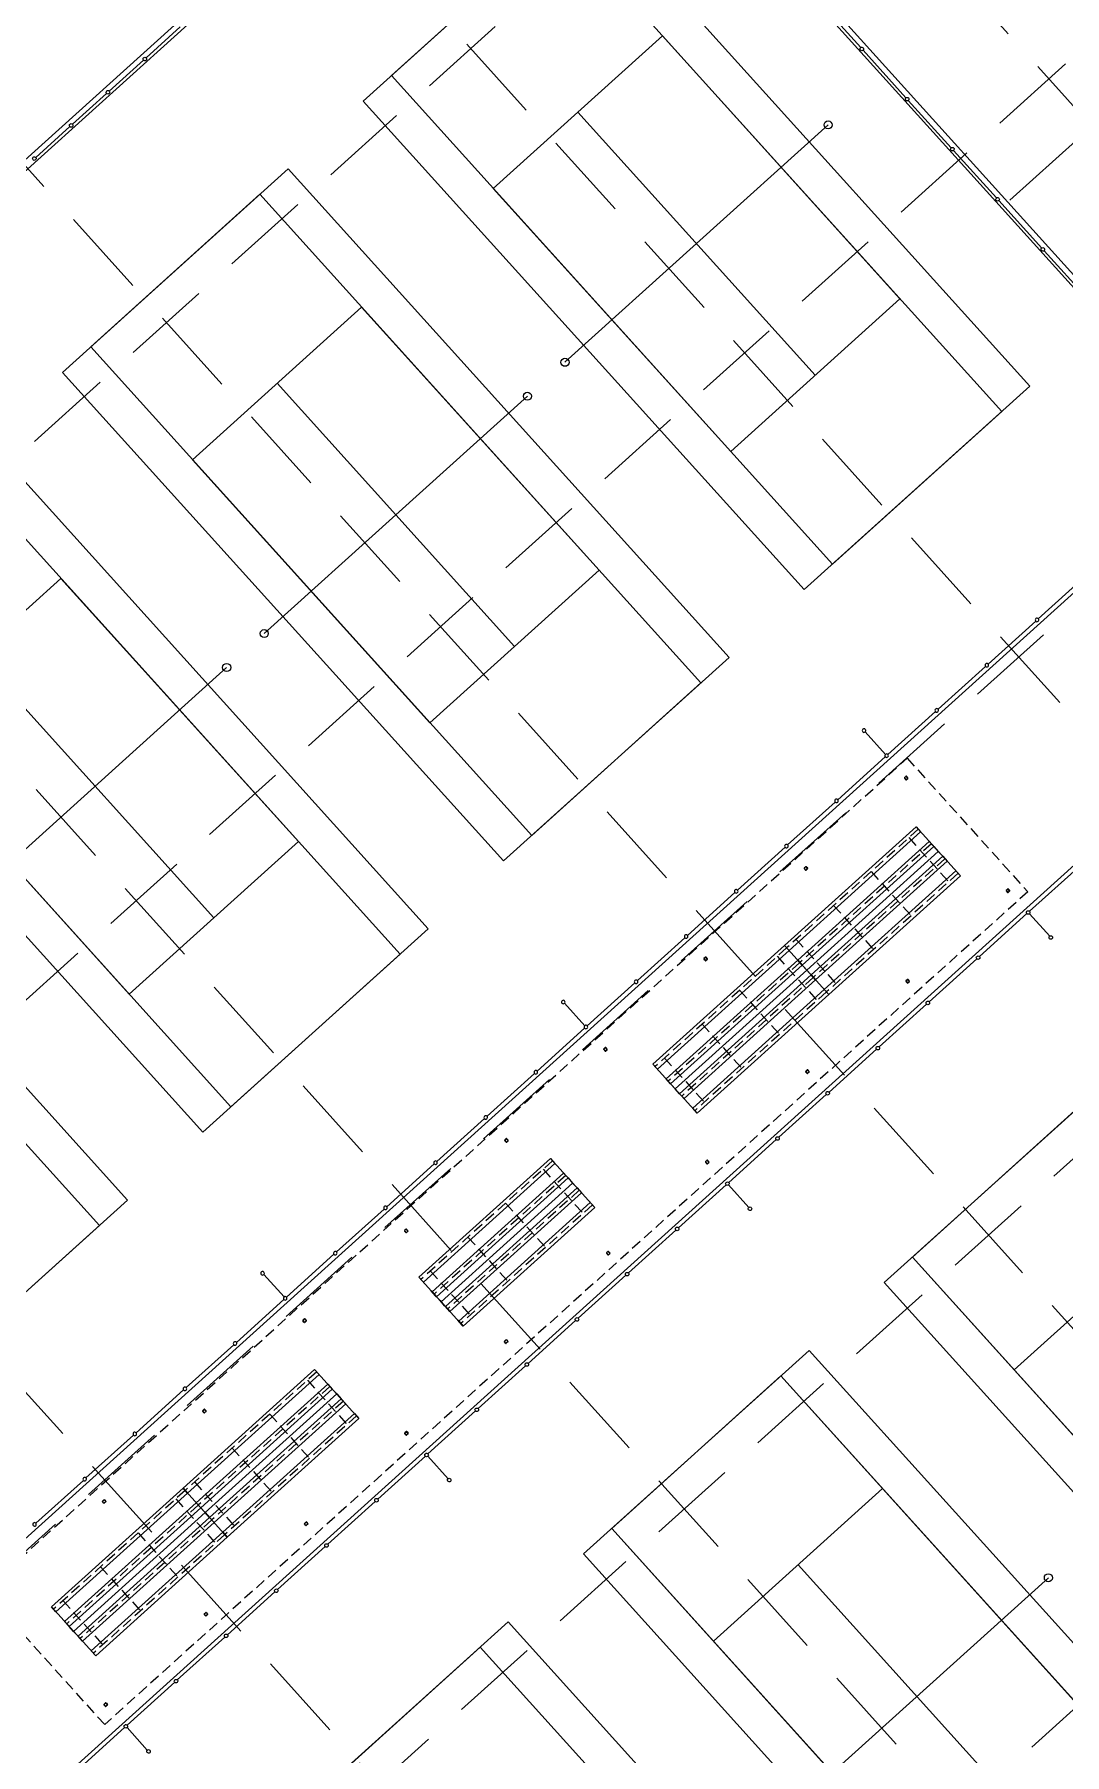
# Model space of a CAD drawing. Header units: inches. Extents: x 5194 to 8721, y 2249 to 5862.
# Drawn here: x 5996.7 to 6118.8, y 4209.7 to 4413.6 of the extents above; entities that cross this region are included whole.
import ezdxf

# ---------------------------------------------------------------- set-up
doc = ezdxf.new("R2010")
doc.units = ezdxf.units.IN
doc.header["$LTSCALE"] = 60
doc.header["$MEASUREMENT"] = 0
doc.linetypes.add('03139 BASE$0$HIDDEN', pattern=[0.375, 0.25, -0.125])
doc.linetypes.add('HIDDEN', pattern=[0.375, 0.25, -0.125])
for name, color, linetype in [('03139 BASE$0$A-CURB', 7, 'Continuous'), ('03139 BASE$0$AS-BLEACHERS', 7, 'Continuous'), ('03139 BASE$0$AS-FENCE', 7, 'FENCELINE1'), ('03139 BASE$0$AS-FIELD', 7, 'Continuous'), ('03139 BASE$0$AS-FIELD-LINE', 7, 'Continuous'), ('03139 BASE$0$AS-HIDE-CANOPY', 7, '03139 BASE$0$HIDDEN'), ('03139 BASE$0$AS-RISERS', 7, 'Continuous'), ('03139 BASE$0$AS-SEATS', 7, 'Continuous'), ('03139 BASE$0$AS-STRINGER', 7, '03139 BASE$0$HIDDEN'), ('03139 BASE$0$CWALK', 7, 'Continuous'), ('03139 TOPO$0$EP', 7, 'Continuous'), ('grid', 254, 'HIDDEN')]:
    doc.layers.add(name, color=color, linetype=linetype)
doc.layers.add('Ì', color=7, linetype='Continuous', lineweight=30, true_color=0x607455, plot=False)
doc.linetypes.add('FENCELINE1', pattern='A,0.25,-0.1,[133,ltypeshp.shx,S=0.1,R=0,X=-0.1,Y=0],-0.1,1', length=1.45)

# ---------------------------------------------------------------- blocks, each defined once
blk = doc.blocks.new('03139 BASE$0$tennis3')
at = {"layer": '03139 BASE$0$AS-BLEACHERS'}
for p, q in [((-64635.3, -42175.2), (-64633.3, -42177.4)), ((-64633, -42172.5), (-64635.2, -42174.5)), ((-64632.8, -42172.7), (-64635.1, -42174.7)), ((-64635.1, -42175), (-64633.1, -42177.3)), ((-64632.8, -42177.3), (-64630.5, -42175.3)), ((-64632.6, -42177.5), (-64630.4, -42175.5)), ((-64630.5, -42175), (-64632.5, -42172.7)), ((-64630.3, -42174.8), (-64632.3, -42172.5)), ((-64619.4, -42244.5), (-64808.3, -42411.3)), ((-64557.2, -42315), (-64619.4, -42244.5)), ((-64776.9, -42299.6), (-64779.2, -42301.6)), ((-64779.2, -42302.3), (-64777.2, -42304.5)), ((-64776.8, -42299.8), (-64779, -42301.8)), ((-64779, -42302.1), (-64777, -42304.4)), ((-64776.7, -42304.4), (-64774.4, -42302.4)), ((-64776.5, -42304.6), (-64774.3, -42302.6)), ((-64774.4, -42302), (-64776.4, -42299.8)), ((-64774.2, -42301.9), (-64776.2, -42299.6)), ((-64746.1, -42481.8), (-64557.2, -42315)), ((-64490, -42334.4), (-64492.3, -42336.4)), ((-64492.3, -42337.1), (-64490.3, -42339.3)), ((-64489.9, -42334.6), (-64492.1, -42336.6)), ((-64492.1, -42336.9), (-64490.1, -42339.2)), ((-64489.8, -42339.2), (-64487.5, -42337.2)), ((-64489.6, -42339.4), (-64487.4, -42337.4)), ((-64487.5, -42336.9), (-64489.5, -42334.6)), ((-64487.3, -42336.7), (-64489.3, -42334.4)), ((-64808.3, -42411.3), (-64997.2, -42578.1)), ((-64808.3, -42411.3), (-64746.1, -42481.8)), ((-64746.1, -42481.8), (-64808.3, -42411.3)), ((-64920.8, -42426.7), (-64923.1, -42428.7)), ((-64923.1, -42429.4), (-64921.1, -42431.6)), ((-64920.7, -42426.9), (-64922.9, -42428.8)), ((-64922.9, -42429.2), (-64921, -42431.4)), ((-64920.6, -42431.5), (-64918.4, -42429.5)), ((-64920.4, -42431.7), (-64918.2, -42429.7)), ((-64918.3, -42429.1), (-64920.3, -42426.9)), ((-64918.1, -42429), (-64920.1, -42426.7)), ((-64633.9, -42461.5), (-64636.2, -42463.5)), ((-64636.2, -42464.2), (-64634.3, -42466.4)), ((-64636.1, -42464), (-64634.1, -42466.3)), ((-64633.8, -42461.7), (-64636, -42463.7)), ((-64633.7, -42466.3), (-64631.5, -42464.3)), ((-64633.5, -42466.5), (-64631.3, -42464.5)), ((-64631.4, -42463.9), (-64633.4, -42461.7)), ((-64631.3, -42463.8), (-64633.2, -42461.5)), ((-64935, -42648.6), (-64746.1, -42481.8)), ((-65064.8, -42553.8), (-65067, -42555.7)), ((-65067, -42556.4), (-65065.1, -42558.7)), ((-65066.9, -42556.3), (-65064.9, -42558.5)), ((-65064.6, -42553.9), (-65066.8, -42555.9)), ((-65064.5, -42558.6), (-65062.3, -42556.6)), ((-65064.4, -42558.7), (-65062.1, -42556.8)), ((-65062.3, -42556.2), (-65064.2, -42554)), ((-65062.1, -42556), (-65064.1, -42553.8)), ((-64997.2, -42578.1), (-64935, -42648.6)), ((-64780.2, -42591.3), (-64778.2, -42593.5)), ((-64777.9, -42588.6), (-64780.1, -42590.6)), ((-64780, -42591.1), (-64778, -42593.4)), ((-64777.7, -42588.8), (-64779.9, -42590.8)), ((-64777.6, -42593.4), (-64775.4, -42591.4)), ((-64777.5, -42593.6), (-64775.2, -42591.6)), ((-64775.4, -42591), (-64777.3, -42588.8)), ((-64775.2, -42590.9), (-64777.2, -42588.6)), ((-65209.2, -42684.5), (-65207.2, -42686.8)), ((-65206.9, -42681.8), (-65209.1, -42683.8)), ((-65206.7, -42682), (-65209, -42684)), ((-65209, -42684.3), (-65207, -42686.6)), ((-65206.6, -42686.6), (-65204.4, -42684.6)), ((-65206.5, -42686.8), (-65204.2, -42684.8)), ((-65204.4, -42684.3), (-65206.4, -42682)), ((-65204.2, -42684.1), (-65206.2, -42681.9)), ((-65144.3, -42710.6), (-65333.2, -42877.4)), ((-65082.1, -42781.1), (-65144.3, -42710.6)), ((-64924.1, -42718.4), (-64922.1, -42720.6)), ((-64921.8, -42715.7), (-64924, -42717.7)), ((-64921.6, -42715.9), (-64923.9, -42717.8)), ((-64923.9, -42718.2), (-64921.9, -42720.4)), ((-64921.5, -42720.5), (-64919.3, -42718.5)), ((-64921.4, -42720.6), (-64919.1, -42718.7)), ((-64919.3, -42718.1), (-64921.3, -42715.9)), ((-64919.1, -42718), (-64921.1, -42715.7)), ((-65271, -42947.9), (-65082.1, -42781.1)), ((-65353.1, -42811.6), (-65351.1, -42813.8)), ((-65350.8, -42808.9), (-65353, -42810.9)), ((-65350.6, -42809.1), (-65352.9, -42811.1)), ((-65352.9, -42811.4), (-65350.9, -42813.7)), ((-65350.6, -42813.7), (-65348.3, -42811.7)), ((-65350.4, -42813.9), (-65348.2, -42811.9)), ((-65348.3, -42811.4), (-65350.3, -42809.1)), ((-65348.1, -42811.2), (-65350.1, -42808.9)), ((-65063.9, -42843.7), (-65066.2, -42845.7)), ((-65066.2, -42846.4), (-65064.2, -42848.7)), ((-65063.7, -42843.9), (-65066, -42845.9)), ((-65066, -42846.3), (-65064, -42848.5)), ((-65063.7, -42848.5), (-65061.4, -42846.5)), ((-65063.5, -42848.7), (-65061.3, -42846.7)), ((-65061.4, -42846.2), (-65063.4, -42843.9)), ((-65061.2, -42846), (-65063.2, -42843.8)), ((-65333.2, -42877.4), (-65271, -42947.9)), ((-65271, -42947.9), (-65333.2, -42877.4)), ((-65498.8, -42937), (-65496.5, -42935)), ((-65496.8, -42940), (-65498.8, -42937.7)), ((-65498.6, -42937.2), (-65496.3, -42935.2)), ((-65496.6, -42939.8), (-65498.6, -42937.5)), ((-65494, -42937.8), (-65496.3, -42939.8)), ((-65493.9, -42938), (-65496.1, -42940)), ((-65496, -42935.2), (-65494, -42937.5)), ((-65495.8, -42935.1), (-65493.8, -42937.3)), ((-65210.7, -42972.9), (-65212.7, -42970.6)), ((-65212.6, -42969.9), (-65210.4, -42967.9)), ((-65210.5, -42972.7), (-65212.5, -42970.5)), ((-65212.4, -42970.1), (-65210.2, -42968.1)), ((-65207.9, -42970.8), (-65210.1, -42972.7)), ((-65207.7, -42970.9), (-65210, -42972.9)), ((-65209.8, -42968.1), (-65207.9, -42970.4)), ((-65209.7, -42968), (-65207.7, -42970.2)), ((-65482.9, -43007.1), (-65671.8, -43173.9)), ((-65420.7, -43077.5), (-65482.9, -43007.1)), ((-65642.7, -43064.1), (-65640.4, -43062.1)), ((-65642.5, -43064.3), (-65640.3, -43062.3)), ((-65639.9, -43062.3), (-65637.9, -43064.6)), ((-65639.7, -43062.2), (-65637.7, -43064.4)), ((-65640.7, -43067), (-65642.7, -43064.8)), ((-65640.6, -43066.9), (-65642.5, -43064.6)), ((-65637.9, -43064.9), (-65640.2, -43066.9)), ((-65637.8, -43065.1), (-65640, -43067.1)), ((-65609.6, -43244.3), (-65420.7, -43077.5)), ((-65355.8, -43098.9), (-65353.5, -43096.9)), ((-65353.8, -43101.9), (-65355.8, -43099.6)), ((-65355.6, -43099.1), (-65353.4, -43097.1)), ((-65353.7, -43101.7), (-65355.6, -43099.5)), ((-65351.1, -43099.7), (-65353.3, -43101.7)), ((-65350.9, -43099.9), (-65353.1, -43101.9)), ((-65353, -43097.1), (-65351, -43099.4)), ((-65352.8, -43097), (-65350.8, -43099.2)), ((-65671.8, -43173.9), (-65860.7, -43340.7)), ((-65671.8, -43173.9), (-65609.6, -43244.3)), ((-65609.6, -43244.3), (-65671.8, -43173.9)), ((-65786.6, -43191.2), (-65784.4, -43189.2)), ((-65784.7, -43194.1), (-65786.6, -43191.9)), ((-65784.5, -43194), (-65786.5, -43191.7)), ((-65786.4, -43191.4), (-65784.2, -43189.4)), ((-65781.9, -43192), (-65784.1, -43194)), ((-65781.7, -43192.2), (-65784, -43194.2)), ((-65783.8, -43189.4), (-65781.8, -43191.7)), ((-65783.6, -43189.2), (-65781.7, -43191.5)), ((-65497.8, -43229), (-65499.8, -43226.7)), ((-65499.7, -43226), (-65497.5, -43224)), ((-65497.6, -43228.8), (-65499.6, -43226.5)), ((-65499.5, -43226.2), (-65497.3, -43224.2)), ((-65495, -43226.8), (-65497.2, -43228.8)), ((-65494.8, -43227), (-65497.1, -43229)), ((-65496.9, -43224.2), (-65495, -43226.5)), ((-65496.8, -43224.1), (-65494.8, -43226.3)), ((-65798.5, -43411.1), (-65609.6, -43244.3)), ((-65860.7, -43340.7), (-65798.5, -43411.1)), ((-65641.7, -43356), (-65643.7, -43353.8)), ((-65643.6, -43353.1), (-65641.4, -43351.1)), ((-65643.5, -43353.3), (-65641.2, -43351.3)), ((-65641.5, -43355.9), (-65643.5, -43353.6)), ((-65638.9, -43353.9), (-65641.1, -43355.9)), ((-65638.7, -43354.1), (-65641, -43356.1)), ((-65640.9, -43351.3), (-65638.9, -43353.6)), ((-65640.7, -43351.1), (-65638.7, -43353.4)), ((-65787.5, -43480.2), (-65785.3, -43478.2)), ((-65787.4, -43480.4), (-65785.1, -43478.4)), ((-65784.8, -43478.4), (-65782.8, -43480.7)), ((-65784.6, -43478.2), (-65782.6, -43480.5)), ((-65785.6, -43483.1), (-65787.6, -43480.9)), ((-65785.4, -43483), (-65787.4, -43480.7)), ((-65782.8, -43481), (-65785.1, -43483)), ((-65782.6, -43481.2), (-65784.9, -43483.2))]:
    blk.add_line(p, q, dxfattribs=at)
for centre, radius, start, end in [((-64634.9, -42174.9), 0.5, 131.4462, 221.4462), ((-64634.9, -42174.9), 0.25, 131.4462, 221.4462), ((-64632.9, -42177.1), 0.5, 221.4462, 311.4462), ((-64632.9, -42177.1), 0.25, 221.4462, 311.4462), ((-64632.7, -42172.9), 0.5, 41.4462, 131.4462), ((-64632.7, -42172.9), 0.25, 41.4462, 131.4462), ((-64630.7, -42175.1), 0.25, 311.4462, 41.4462), ((-64630.7, -42175.1), 0.5, 311.4462, 41.4462), ((-64778.8, -42301.9), 0.5, 131.4462, 221.4462), ((-64778.8, -42301.9), 0.25, 131.4462, 221.4462), ((-64776.6, -42300), 0.5, 41.4462, 131.4462), ((-64776.6, -42300), 0.25, 41.4462, 131.4462), ((-64774.6, -42302.2), 0.25, 311.4462, 41.4462), ((-64774.6, -42302.2), 0.5, 311.4462, 41.4462), ((-64776.9, -42304.2), 0.5, 221.4462, 311.4462), ((-64776.9, -42304.2), 0.25, 221.4462, 311.4462), ((-64491.9, -42336.8), 0.5, 131.4462, 221.4462), ((-64491.9, -42336.8), 0.25, 131.4462, 221.4462), ((-64490, -42339), 0.5, 221.4462, 311.4462), ((-64490, -42339), 0.25, 221.4462, 311.4462), ((-64489.7, -42334.8), 0.5, 41.4462, 131.4462), ((-64489.7, -42334.8), 0.25, 41.4462, 131.4462), ((-64487.7, -42337), 0.25, 311.4462, 41.4462), ((-64487.7, -42337), 0.5, 311.4462, 41.4462), ((-64920.5, -42427), 0.5, 41.4462, 131.4462), ((-64922.8, -42429), 0.5, 131.4462, 221.4462), ((-64922.8, -42429), 0.25, 131.4462, 221.4462), ((-64920.8, -42431.3), 0.5, 221.4462, 311.4462), ((-64920.8, -42431.3), 0.25, 221.4462, 311.4462), ((-64920.5, -42427), 0.25, 41.4462, 131.4462), ((-64918.5, -42429.3), 0.25, 311.4462, 41.4462), ((-64918.5, -42429.3), 0.5, 311.4462, 41.4462), ((-64635.9, -42463.8), 0.5, 131.4462, 221.4462), ((-64635.9, -42463.8), 0.25, 131.4462, 221.4462), ((-64633.9, -42466.1), 0.5, 221.4462, 311.4462), ((-64633.9, -42466.1), 0.25, 221.4462, 311.4462), ((-64633.6, -42461.9), 0.5, 41.4462, 131.4462), ((-64633.6, -42461.9), 0.25, 41.4462, 131.4462), ((-64631.6, -42464.1), 0.25, 311.4462, 41.4462), ((-64631.6, -42464.1), 0.5, 311.4462, 41.4462), ((-65066.7, -42556.1), 0.5, 131.4462, 221.4462), ((-65066.7, -42556.1), 0.25, 131.4462, 221.4462), ((-65064.7, -42558.4), 0.5, 221.4462, 311.4462), ((-65064.7, -42558.4), 0.25, 221.4462, 311.4462), ((-65064.4, -42554.1), 0.5, 41.4462, 131.4462), ((-65064.4, -42554.1), 0.25, 41.4462, 131.4462), ((-65062.4, -42556.4), 0.25, 311.4462, 41.4462), ((-65062.4, -42556.4), 0.5, 311.4462, 41.4462), ((-64779.8, -42590.9), 0.5, 131.4462, 221.4462), ((-64779.8, -42590.9), 0.25, 131.4462, 221.4462), ((-64777.8, -42593.2), 0.5, 221.4462, 311.4462), ((-64777.8, -42593.2), 0.25, 221.4462, 311.4462), ((-64777.5, -42589), 0.5, 41.4462, 131.4462), ((-64777.5, -42589), 0.25, 41.4462, 131.4462), ((-64775.5, -42591.2), 0.25, 311.4462, 41.4462), ((-64775.5, -42591.2), 0.5, 311.4462, 41.4462), ((-65208.8, -42684.2), 0.5, 131.4462, 221.4462), ((-65208.8, -42684.2), 0.25, 131.4462, 221.4462), ((-65206.8, -42686.4), 0.5, 221.4462, 311.4462), ((-65206.8, -42686.4), 0.25, 221.4462, 311.4462), ((-65206.5, -42682.2), 0.5, 41.4462, 131.4462), ((-65206.5, -42682.2), 0.25, 41.4462, 131.4462), ((-65204.6, -42684.4), 0.25, 311.4462, 41.4462), ((-65204.6, -42684.4), 0.5, 311.4462, 41.4462), ((-64923.7, -42718), 0.5, 131.4462, 221.4462), ((-64923.7, -42718), 0.25, 131.4462, 221.4462), ((-64921.5, -42716), 0.5, 41.4462, 131.4462), ((-64921.5, -42716), 0.25, 41.4462, 131.4462), ((-64919.5, -42718.3), 0.25, 311.4462, 41.4462), ((-64919.5, -42718.3), 0.5, 311.4462, 41.4462), ((-64921.7, -42720.3), 0.5, 221.4462, 311.4462), ((-64921.7, -42720.3), 0.25, 221.4462, 311.4462), ((-65352.7, -42811.3), 0.5, 131.4462, 221.4462), ((-65352.7, -42811.3), 0.25, 131.4462, 221.4462), ((-65350.7, -42813.5), 0.5, 221.4462, 311.4462), ((-65350.7, -42813.5), 0.25, 221.4462, 311.4462), ((-65350.5, -42809.3), 0.5, 41.4462, 131.4462), ((-65350.5, -42809.3), 0.25, 41.4462, 131.4462), ((-65348.5, -42811.5), 0.25, 311.4462, 41.4462), ((-65348.5, -42811.5), 0.5, 311.4462, 41.4462), ((-65065.8, -42846.1), 0.5, 131.4462, 221.4462), ((-65065.8, -42846.1), 0.25, 131.4462, 221.4462), ((-65063.8, -42848.3), 0.5, 221.4462, 311.4462), ((-65063.8, -42848.3), 0.25, 221.4462, 311.4462), ((-65063.6, -42844.1), 0.5, 41.4462, 131.4462), ((-65063.6, -42844.1), 0.25, 41.4462, 131.4462), ((-65061.6, -42846.3), 0.25, 311.4462, 41.4462), ((-65061.6, -42846.3), 0.5, 311.4462, 41.4462), ((-65498.4, -42937.4), 0.5, 131.4462, 221.4462), ((-65498.4, -42937.4), 0.25, 131.4462, 221.4462), ((-65496.4, -42939.6), 0.5, 221.4462, 311.4462), ((-65496.4, -42939.6), 0.25, 221.4462, 311.4462), ((-65496.2, -42935.4), 0.5, 41.4462, 131.4462), ((-65496.2, -42935.4), 0.25, 41.4462, 131.4462), ((-65494.2, -42937.6), 0.25, 311.4462, 41.4462), ((-65494.2, -42937.6), 0.5, 311.4462, 41.4462), ((-65212.3, -42970.3), 0.5, 131.4462, 221.4462), ((-65212.3, -42970.3), 0.25, 131.4462, 221.4462), ((-65210.3, -42972.5), 0.5, 221.4462, 311.4462), ((-65210.3, -42972.5), 0.25, 221.4462, 311.4462), ((-65210, -42968.3), 0.5, 41.4462, 131.4462), ((-65210, -42968.3), 0.25, 41.4462, 131.4462), ((-65208, -42970.6), 0.25, 311.4462, 41.4462), ((-65208, -42970.6), 0.5, 311.4462, 41.4462), ((-65640.1, -43062.5), 0.5, 41.4462, 131.4462), ((-65640.1, -43062.5), 0.25, 41.4462, 131.4462), ((-65642.3, -43064.5), 0.5, 131.4462, 221.4462), ((-65642.3, -43064.5), 0.25, 131.4462, 221.4462), ((-65640.4, -43066.7), 0.5, 221.4462, 311.4462), ((-65640.4, -43066.7), 0.25, 221.4462, 311.4462), ((-65638.1, -43064.7), 0.25, 311.4462, 41.4462), ((-65638.1, -43064.7), 0.5, 311.4462, 41.4462), ((-65355.5, -43099.3), 0.5, 131.4462, 221.4462), ((-65355.5, -43099.3), 0.25, 131.4462, 221.4462), ((-65353.5, -43101.5), 0.5, 221.4462, 311.4462), ((-65353.5, -43101.5), 0.25, 221.4462, 311.4462), ((-65353.2, -43097.3), 0.5, 41.4462, 131.4462), ((-65353.2, -43097.3), 0.25, 41.4462, 131.4462), ((-65351.2, -43099.6), 0.25, 311.4462, 41.4462), ((-65351.2, -43099.6), 0.5, 311.4462, 41.4462), ((-65786.3, -43191.6), 0.5, 131.4462, 221.4462), ((-65786.3, -43191.6), 0.25, 131.4462, 221.4462), ((-65784.3, -43193.8), 0.5, 221.4462, 311.4462), ((-65784.3, -43193.8), 0.25, 221.4462, 311.4462), ((-65784, -43189.6), 0.5, 41.4462, 131.4462), ((-65784, -43189.6), 0.25, 41.4462, 131.4462), ((-65782, -43191.8), 0.25, 311.4462, 41.4462), ((-65782, -43191.8), 0.5, 311.4462, 41.4462), ((-65499.4, -43226.4), 0.5, 131.4462, 221.4462), ((-65499.4, -43226.4), 0.25, 131.4462, 221.4462), ((-65497.4, -43228.6), 0.5, 221.4462, 311.4462), ((-65497.4, -43228.6), 0.25, 221.4462, 311.4462), ((-65497.1, -43224.4), 0.5, 41.4462, 131.4462), ((-65497.1, -43224.4), 0.25, 41.4462, 131.4462), ((-65495.1, -43226.6), 0.25, 311.4462, 41.4462), ((-65495.1, -43226.6), 0.5, 311.4462, 41.4462), ((-65643.3, -43353.5), 0.5, 131.4462, 221.4462), ((-65643.3, -43353.5), 0.25, 131.4462, 221.4462), ((-65641.3, -43355.7), 0.5, 221.4462, 311.4462), ((-65641.3, -43355.7), 0.25, 221.4462, 311.4462), ((-65641, -43351.5), 0.5, 41.4462, 131.4462), ((-65641, -43351.5), 0.25, 41.4462, 131.4462), ((-65639.1, -43353.7), 0.25, 311.4462, 41.4462), ((-65639.1, -43353.7), 0.5, 311.4462, 41.4462), ((-65785, -43478.6), 0.5, 41.4462, 131.4462), ((-65785, -43478.6), 0.25, 41.4462, 131.4462), ((-65787.2, -43480.6), 0.5, 131.4462, 221.4462), ((-65787.2, -43480.6), 0.25, 131.4462, 221.4462), ((-65785.2, -43482.8), 0.5, 221.4462, 311.4462), ((-65785.2, -43482.8), 0.25, 221.4462, 311.4462), ((-65783, -43480.8), 0.25, 311.4462, 41.4462), ((-65783, -43480.8), 0.5, 311.4462, 41.4462)]:
    blk.add_arc(centre, radius, start, end, dxfattribs=at)
at = {"layer": '03139 BASE$0$AS-FENCE', "ltscale": 0.25}
for p, q in [((-64746.4, -41067.3), (-64686.2, -41135.5)), ((-65653.3, -41095.7), (-65702.4, -41139.1)), ((-65702.4, -41139.1), (-65653.3, -41095.7)), ((-65706.1, -41142.4), (-65755.2, -41185.7)), ((-65755.2, -41185.7), (-65706.1, -41142.4)), ((-64682.9, -41139.3), (-64622.7, -41207.5)), ((-65759, -41189), (-65808.1, -41232.4)), ((-65808.1, -41232.4), (-65759, -41189)), ((-64619.4, -41211.2), (-64559.1, -41279.5)), ((-65811.8, -41235.7), (-65860.9, -41279.1)), ((-65860.9, -41279.1), (-65811.8, -41235.7)), ((-65111.5, -41578.5), (-64733.7, -41244.9)), ((-64555.8, -41283.2), (-64495.6, -41351.4)), ((-64492.3, -41355.2), (-64432, -41423.4)), ((-64428.7, -41427.1), (-64368.3, -41495.5)), ((-65543.3, -41959.7), (-65165.5, -41626.1)), ((-64442.5, -41950.6), (-64374.3, -41890.4)), ((-64514.4, -42014.1), (-64446.2, -41953.9)), ((-65975, -42341), (-65597.2, -42007.4)), ((-64586.4, -42077.7), (-64518.2, -42017.4)), ((-64658.3, -42141.2), (-64590.1, -42081)), ((-64690.3, -42108.8), (-64661.9, -42141)), ((-64730.3, -42204.8), (-64662.1, -42144.5)), ((-64802.3, -42268.3), (-64734.1, -42208.1)), ((-64874.2, -42331.9), (-64806, -42271.6)), ((-64459.5, -42366.4), (-64391.3, -42306.2)), ((-64946.2, -42395.4), (-64878, -42335.2)), ((-64531.4, -42430), (-64463.2, -42369.7)), ((-64431.2, -42402.2), (-64459.7, -42369.9)), ((-65018.1, -42459), (-64949.8, -42398.8)), ((-64603.4, -42493.5), (-64535.2, -42433.3)), ((-65090, -42522.6), (-65021.8, -42462.3)), ((-65122, -42490.2), (-65093.6, -42522.4)), ((-64675.4, -42557), (-64607.2, -42496.8)), ((-65162, -42586.1), (-65093.8, -42525.9)), ((-64747.3, -42620.6), (-64679.1, -42560.4)), ((-65233.9, -42649.7), (-65165.7, -42589.4)), ((-64819.4, -42684), (-64751.2, -42623.8)), ((-65305.9, -42713.2), (-65237.7, -42653)), ((-64891.3, -42747.6), (-64823.1, -42687.3)), ((-65377.9, -42776.8), (-65309.6, -42716.5)), ((-64963.3, -42811.1), (-64895.1, -42750.9)), ((-64863.1, -42783.4), (-64891.6, -42751.1)), ((-65449.8, -42840.3), (-65381.6, -42780.1)), ((-65035.2, -42874.7), (-64967, -42814.4)), ((-65521.8, -42903.8), (-65453.6, -42843.6)), ((-65553.8, -42871.4), (-65525.3, -42903.6)), ((-65107.2, -42938.2), (-65039, -42878)), ((-65593.7, -42967.4), (-65525.5, -42907.2)), ((-65179.2, -43001.8), (-65111, -42941.5)), ((-65665.7, -43030.9), (-65597.5, -42970.7)), ((-65251.1, -43065.3), (-65182.9, -43005.1)), ((-65737.7, -43094.4), (-65669.5, -43034.2)), ((-65323.1, -43128.8), (-65254.9, -43068.6)), ((-65809.6, -43158), (-65741.4, -43097.8)), ((-65395, -43192.4), (-65326.8, -43132.2)), ((-65294.8, -43164.6), (-65323.3, -43132.4)), ((-65881.6, -43221.5), (-65813.4, -43161.3)), ((-65467, -43256), (-65398.8, -43195.7)), ((-65538.9, -43319.5), (-65470.7, -43259.3)), ((-65610.9, -43383.1), (-65542.7, -43322.8)), ((-64820.7, -43648.3), (-64442.9, -43314.7)), ((-65682.9, -43446.6), (-65614.6, -43386.4)), ((-65754.8, -43510.1), (-65686.6, -43449.9)), ((-65826.8, -43573.7), (-65758.6, -43513.5)), ((-65726.6, -43545.9), (-65755, -43513.7))]:
    blk.add_line(p, q, dxfattribs=at)
for centre in [(-64733.7, -41244.9), (-65111.5, -41578.5), (-65165.5, -41626.1), (-65543.3, -41959.7), (-65597.2, -42007.4), (-64442.9, -43314.7)]:
    blk.add_circle(centre, 5.71, dxfattribs=at)
for centre, major_axis, start_param, end_param in [((-65704.2, -41140.7), (-2.5, 0.15), 0.785398, 7.068583), ((-64684.6, -41137.4), (0.15, 2.5), 3.926991, 10.210176), ((-65757.1, -41187.4), (-2.5, 0.15), 0.785398, 7.068583), ((-64621, -41209.4), (0.15, 2.5), 3.926991, 10.210176), ((-65809.9, -41234), (-2.5, 0.15), 0.785398, 7.068583), ((-65862.8, -41280.7), (-2.5, 0.15), 0.785398, 7.068583), ((-64557.5, -41281.3), (0.15, 2.5), 3.926991, 10.210176), ((-64493.9, -41353.3), (0.15, 2.5), 3.926991, 10.210176), ((-64430.4, -41425.2), (0.15, 2.5), 3.926991, 10.210176), ((-64461.4, -42368.1), (-0.15, -2.5), 5.497787, 11.780972), ((-64429.6, -42404.1), (-0.15, -2.5), 5.497787, 11.780972), ((-64533.3, -42431.6), (-0.15, -2.5), 5.497787, 11.780972), ((-64605.3, -42495.2), (-0.15, -2.5), 5.497787, 11.780972), ((-64677.2, -42558.7), (-0.15, -2.5), 5.497787, 11.780972), ((-64749.2, -42622.2), (-0.15, -2.5), 5.497787, 11.780972), ((-64821.2, -42685.7), (-0.15, -2.5), 5.497787, 11.780972), ((-64893.2, -42749.2), (-0.15, -2.5), 5.497787, 11.780972), ((-64861.5, -42785.2), (2.5, -0.15), 3.926991, 10.210176), ((-64965.2, -42812.8), (-0.15, -2.5), 5.497787, 11.780972), ((-65037.1, -42876.3), (-0.15, -2.5), 5.497787, 11.780972), ((-65109.1, -42939.9), (-0.15, -2.5), 5.497787, 11.780972), ((-65181, -43003.4), (-0.15, -2.5), 5.497787, 11.780972), ((-65253, -43067), (-0.15, -2.5), 5.497787, 11.780972), ((-65325, -43130.5), (-0.15, -2.5), 5.497787, 11.780972), ((-65293.2, -43166.5), (2.5, -0.15), 3.926991, 10.210176), ((-65396.9, -43194.1), (2.5, -0.15), 3.926991, 10.210176), ((-65468.8, -43257.6), (2.5, -0.15), 3.926991, 10.210176), ((-65540.8, -43321.2), (2.5, -0.15), 3.926991, 10.210176), ((-65612.8, -43384.7), (2.5, -0.15), 3.926991, 10.210176), ((-65684.7, -43448.3), (2.5, -0.15), 3.926991, 10.210176), ((-65756.7, -43511.8), (2.5, -0.15), 3.926991, 10.210176), ((-65724.9, -43547.8), (2.5, -0.15), 3.926991, 10.210176)]:
    blk.add_ellipse(centre, major_axis=major_axis, ratio=1, start_param=start_param, end_param=end_param, dxfattribs=at)
at = {"layer": '03139 BASE$0$AS-FENCE', "ltscale": 0.25, "extrusion": (0, 0, -1)}
for centre, major_axis, start_param, end_param in [((-64444.3, -41952.2), (-2.5, 0.15), 5.497787, 11.780972), ((-64516.3, -42015.8), (-2.5, 0.15), 5.497787, 11.780972), ((-64588.3, -42079.3), (-2.5, 0.15), 5.497787, 11.780972), ((-64692, -42106.9), (-2.5, 0.15), 5.497787, 11.780972), ((-64660.2, -42142.9), (-2.5, 0.15), 5.497787, 11.780972), ((-64732.2, -42206.4), (-2.5, 0.15), 5.497787, 11.780972), ((-64804.1, -42270), (-2.5, 0.15), 5.497787, 11.780972), ((-64876.1, -42333.5), (-2.5, 0.15), 5.497787, 11.780972), ((-64948.1, -42397.1), (-2.5, 0.15), 5.497787, 11.780972), ((-65019.9, -42460.7), (-2.5, 0.15), 5.497787, 11.780972), ((-65123.7, -42488.3), (0.15, 2.5), 3.926991, 10.210176), ((-65091.9, -42524.2), (-2.5, 0.15), 5.497787, 11.780972), ((-65163.8, -42587.8), (-2.5, 0.15), 5.497787, 11.780972), ((-65235.8, -42651.3), (-2.5, 0.15), 5.497787, 11.780972), ((-65307.8, -42714.9), (-2.5, 0.15), 5.497787, 11.780972), ((-65379.7, -42778.4), (-2.5, 0.15), 5.497787, 11.780972), ((-65451.7, -42842), (-2.5, 0.15), 5.497787, 11.780972), ((-65555.4, -42869.5), (0.15, 2.5), 3.926991, 10.210176), ((-65523.6, -42905.5), (-2.5, 0.15), 5.497787, 11.780972), ((-65595.6, -42969), (0.15, 2.5), 3.926991, 10.210176), ((-65667.6, -43032.6), (0.15, 2.5), 3.926991, 10.210176), ((-65739.5, -43096.1), (0.15, 2.5), 3.926991, 10.210176), ((-65811.5, -43159.6), (0.15, 2.5), 3.926991, 10.210176), ((-65883.5, -43223.2), (0.15, 2.5), 3.926991, 10.210176)]:
    blk.add_ellipse(centre, major_axis=major_axis, ratio=1, start_param=start_param, end_param=end_param, dxfattribs=at)
at = {"layer": '03139 BASE$0$AS-FIELD'}
for p, q in [((-65128.7, -40622.4), (-67407.4, -42634.6)), ((-65128.7, -40622.4), (-64164.9, -41713.8)), ((-64164.9, -41713.8), (-66443.6, -43726)), ((-63974.3, -41929.7), (-66253, -43941.9))]:
    blk.add_line(p, q, dxfattribs=at)
at = {"layer": '03139 BASE$0$AS-FIELD-LINE'}
for p, q in [((-65070.5, -40917.9), (-65394.3, -41203.8)), ((-64450.9, -41619.5), (-65070.5, -40917.9)), ((-65111, -40953.6), (-65353.8, -41168.1)), ((-64491.4, -41655.2), (-65111, -40953.6)), ((-64968, -41115.6), (-65210.9, -41330)), ((-64634.4, -41493.3), (-64968, -41115.6)), ((-65353.8, -41168.1), (-64734.3, -41869.7)), ((-65394.3, -41203.8), (-64774.8, -41905.5)), ((-65089.4, -41222.8), (-64755.8, -41600.6)), ((-65502.3, -41299.2), (-65826.1, -41585.1)), ((-64882.7, -42000.8), (-65502.3, -41299.2)), ((-65542.7, -41334.9), (-65785.6, -41549.4)), ((-64923.2, -42036.5), (-65542.7, -41334.9)), ((-65210.9, -41330), (-64877.3, -41707.8)), ((-64877.3, -41707.8), (-64634.4, -41493.3)), ((-65399.8, -41496.8), (-65642.6, -41711.3)), ((-65066.1, -41874.6), (-65399.8, -41496.8)), ((-65785.6, -41549.4), (-65166, -42251)), ((-65826.1, -41585.1), (-65206.5, -42286.7)), ((-65521.2, -41604), (-65187.6, -41981.8)), ((-64774.8, -41905.5), (-64450.9, -41619.5)), ((-64734.3, -41869.7), (-64491.4, -41655.2)), ((-65314.5, -42382), (-65934, -41680.4)), ((-65354.9, -42417.8), (-65974.5, -41716.2)), ((-65642.6, -41711.3), (-65309, -42089.1)), ((-65831.5, -41878.1), (-66074.4, -42092.5)), ((-65497.9, -42255.9), (-65831.5, -41878.1)), ((-65309, -42089.1), (-65066.1, -41874.6)), ((-66217.3, -41930.6), (-65597.8, -42632.2)), ((-66257.8, -41966.4), (-65638.3, -42668)), ((-65952.9, -41985.3), (-65619.3, -42363.1)), ((-65206.5, -42286.7), (-64882.7, -42000.8)), ((-65166, -42251), (-64923.2, -42036.5)), ((-65746.2, -42763.3), (-66365.8, -42061.7)), ((-65786.7, -42799), (-66406.2, -42097.4)), ((-66074.4, -42092.5), (-65740.8, -42470.3)), ((-65740.8, -42470.3), (-65497.9, -42255.9)), ((-65638.3, -42668), (-65314.5, -42382)), ((-65597.8, -42632.2), (-65354.9, -42417.8)), ((-64671.7, -42892.4), (-64347.9, -42606.4)), ((-66070, -43049.2), (-65746.2, -42763.3)), ((-66029.6, -43013.5), (-65786.7, -42799)), ((-64011.7, -43558.2), (-64631.2, -42856.6)), ((-64052.1, -43594), (-64671.7, -42892.4)), ((-65103.4, -43273.6), (-64779.6, -42987.7)), ((-64779.6, -42987.7), (-64160.1, -43689.3)), ((-64820.1, -43023.4), (-64200.5, -43725)), ((-64154.6, -43396.3), (-64488.2, -43018.5)), ((-64920, -43399.8), (-64677.1, -43185.3)), ((-64677.1, -43185.3), (-64343.5, -43563.1)), ((-64443.4, -43939.5), (-65063, -43237.9)), ((-64483.9, -43975.2), (-65103.4, -43273.6)), ((-64465, -43670.4), (-64798.6, -43292.6)), ((-65535.2, -43654.9), (-65211.4, -43369)), ((-64591.8, -44070.6), (-65211.4, -43369)), ((-65494.7, -43619.2), (-65251.9, -43404.7)), ((-64586.4, -43777.6), (-64920, -43399.8))]:
    blk.add_line(p, q, dxfattribs=at)
for points in [[(-64388.3, -42642.2), (-63768.8, -43343.8), (-64011.7, -43558.2), (-64631.2, -42856.6)], [(-64245.4, -42804.1), (-63911.8, -43181.9), (-64154.6, -43396.3), (-64488.2, -43018.5)], [(-64820.1, -43023.4), (-64200.5, -43725), (-64443.4, -43939.5), (-65063, -43237.9)], [(-64677.1, -43185.3), (-64343.5, -43563.1), (-64586.4, -43777.6), (-64920, -43399.8)], [(-65251.9, -43404.7), (-64632.3, -44106.3), (-64875.2, -44320.8), (-65494.7, -43619.2)]]:
    blk.add_lwpolyline(points, close=True, dxfattribs=at)
blk.add_lwpolyline([(-65063, -43237.9), (-64820.1, -43023.4)], dxfattribs=at)
at = {"layer": '03139 BASE$0$AS-HIDE-CANOPY'}
for p, q in [((-65956.3, -43317), (-64631, -42146.8)), ((-64631, -42146.8), (-64461.6, -42338.6)), ((-64461.6, -42338.6), (-65786.8, -43508.9)), ((-65786.8, -43508.9), (-65956.3, -43317))]:
    blk.add_line(p, q, dxfattribs=at)
at = {"layer": '03139 BASE$0$AS-RISERS', "linetype": '03139 BASE$0$HIDDEN'}
for p, q in [((-64616.4, -42247.9), (-64805.3, -42414.7)), ((-64597.9, -42268.9), (-64786.8, -42435.7)), ((-64579, -42290.3), (-64767.9, -42457.1)), ((-64560.5, -42311.3), (-64749.4, -42478.1)), ((-64805.3, -42414.7), (-64994.2, -42581.5)), ((-64786.8, -42435.7), (-64975.7, -42602.5)), ((-64767.9, -42457.1), (-64956.8, -42623.9)), ((-64749.4, -42478.1), (-64938.3, -42644.9)), ((-65141.4, -42714), (-65330.3, -42880.8)), ((-65122.8, -42735), (-65311.7, -42901.8)), ((-65104, -42756.4), (-65292.9, -42923.2)), ((-65085.4, -42777.4), (-65274.3, -42944.2)), ((-65479.9, -43010.4), (-65668.8, -43177.2)), ((-65461.4, -43031.4), (-65650.3, -43198.2)), ((-65442.5, -43052.8), (-65631.4, -43219.6)), ((-65424, -43073.8), (-65612.9, -43240.6)), ((-65668.8, -43177.2), (-65857.7, -43344)), ((-65650.3, -43198.2), (-65839.2, -43365)), ((-65631.4, -43219.6), (-65820.3, -43386.4)), ((-65612.9, -43240.6), (-65801.8, -43407.4))]:
    blk.add_line(p, q, dxfattribs=at)
at = {"layer": '03139 BASE$0$AS-SEATS'}
for p, q in [((-64808.3, -42411.3), (-64619.4, -42244.5)), ((-64613.1, -42251.7), (-64802, -42418.5)), ((-64619.4, -42244.5), (-64613.1, -42251.7)), ((-64789.8, -42432.3), (-64600.9, -42265.5)), ((-64594.6, -42272.6), (-64783.5, -42439.4)), ((-64783.5, -42439.4), (-64594.6, -42272.6)), ((-64600.9, -42265.5), (-64594.6, -42272.6)), ((-64594.6, -42272.6), (-64588.3, -42279.8)), ((-64777.2, -42446.6), (-64588.3, -42279.8)), ((-64588.3, -42279.8), (-64777.2, -42446.6)), ((-64582, -42286.9), (-64770.9, -42453.7)), ((-64770.9, -42453.7), (-64582, -42286.9)), ((-64575.7, -42294), (-64764.6, -42460.8)), ((-64588.3, -42279.8), (-64582, -42286.9)), ((-64582, -42286.9), (-64575.7, -42294)), ((-64752.4, -42474.7), (-64563.5, -42307.9)), ((-64557.2, -42315), (-64746.1, -42481.8)), ((-64563.5, -42307.9), (-64557.2, -42315)), ((-64997.2, -42578.1), (-64808.3, -42411.3)), ((-64802, -42418.5), (-64990.9, -42585.3)), ((-64802, -42418.5), (-64808.3, -42411.3)), ((-64808.3, -42411.3), (-64802, -42418.5)), ((-64978.7, -42599.1), (-64789.8, -42432.3)), ((-64783.5, -42439.4), (-64972.4, -42606.3)), ((-64972.4, -42606.3), (-64783.5, -42439.4)), ((-64777.2, -42446.6), (-64966.1, -42613.4)), ((-64966.1, -42613.4), (-64777.2, -42446.6)), ((-64783.5, -42439.4), (-64789.8, -42432.3)), ((-64789.8, -42432.3), (-64783.5, -42439.4)), ((-64777.2, -42446.6), (-64783.5, -42439.4)), ((-64783.5, -42439.4), (-64777.2, -42446.6)), ((-64770.9, -42453.7), (-64777.2, -42446.6)), ((-64777.2, -42446.6), (-64770.9, -42453.7)), ((-64959.8, -42620.5), (-64770.9, -42453.7)), ((-64770.9, -42453.7), (-64959.8, -42620.5)), ((-64764.6, -42460.8), (-64953.5, -42627.6)), ((-64941.3, -42641.5), (-64752.4, -42474.7)), ((-64764.6, -42460.8), (-64770.9, -42453.7)), ((-64770.9, -42453.7), (-64764.6, -42460.8)), ((-64746.1, -42481.8), (-64752.4, -42474.7)), ((-64752.4, -42474.7), (-64746.1, -42481.8)), ((-64746.1, -42481.8), (-64935, -42648.6)), ((-64990.9, -42585.3), (-64997.2, -42578.1)), ((-64972.4, -42606.3), (-64978.7, -42599.1)), ((-64966.1, -42613.4), (-64972.4, -42606.3)), ((-64959.8, -42620.5), (-64966.1, -42613.4)), ((-64953.5, -42627.6), (-64959.8, -42620.5)), ((-64935, -42648.6), (-64941.3, -42641.5)), ((-65333.2, -42877.4), (-65144.3, -42710.6)), ((-65138.1, -42717.8), (-65326.9, -42884.6)), ((-65144.3, -42710.6), (-65138.1, -42717.8)), ((-65314.7, -42898.4), (-65125.8, -42731.6)), ((-65119.5, -42738.7), (-65308.4, -42905.6)), ((-65308.4, -42905.6), (-65119.5, -42738.7)), ((-65125.8, -42731.6), (-65119.5, -42738.7)), ((-65119.5, -42738.7), (-65113.2, -42745.9)), ((-65302.1, -42912.7), (-65113.2, -42745.9)), ((-65113.2, -42745.9), (-65302.1, -42912.7)), ((-65106.9, -42753), (-65295.8, -42919.8)), ((-65295.8, -42919.8), (-65106.9, -42753)), ((-65100.7, -42760.1), (-65289.6, -42926.9)), ((-65113.2, -42745.9), (-65106.9, -42753)), ((-65106.9, -42753), (-65100.7, -42760.1)), ((-65277.3, -42940.8), (-65088.4, -42774)), ((-65082.1, -42781.1), (-65271, -42947.9)), ((-65088.4, -42774), (-65082.1, -42781.1)), ((-65326.9, -42884.6), (-65333.2, -42877.4)), ((-65333.2, -42877.4), (-65326.9, -42884.6)), ((-65326.9, -42884.6), (-65333.2, -42877.4)), ((-65333.2, -42877.4), (-65326.9, -42884.6)), ((-65309.7, -42904.1), (-65316, -42897)), ((-65316, -42897), (-65309.7, -42904.1)), ((-65308.4, -42905.6), (-65314.7, -42898.4)), ((-65314.7, -42898.4), (-65308.4, -42905.6)), ((-65308.4, -42905.6), (-65314.7, -42898.4)), ((-65314.7, -42898.4), (-65308.4, -42905.6)), ((-65303.4, -42911.2), (-65309.7, -42904.1)), ((-65309.7, -42904.1), (-65303.4, -42911.2)), ((-65302.1, -42912.7), (-65308.4, -42905.6)), ((-65308.4, -42905.6), (-65302.1, -42912.7)), ((-65302.1, -42912.7), (-65308.4, -42905.6)), ((-65308.4, -42905.6), (-65302.1, -42912.7)), ((-65297.1, -42918.4), (-65303.4, -42911.2)), ((-65303.4, -42911.2), (-65297.1, -42918.4)), ((-65295.8, -42919.8), (-65302.1, -42912.7)), ((-65302.1, -42912.7), (-65295.8, -42919.8)), ((-65295.8, -42919.8), (-65302.1, -42912.7)), ((-65302.1, -42912.7), (-65295.8, -42919.8)), ((-65290.8, -42925.5), (-65297.1, -42918.4)), ((-65297.1, -42918.4), (-65290.8, -42925.5)), ((-65289.6, -42926.9), (-65295.8, -42919.8)), ((-65295.8, -42919.8), (-65289.6, -42926.9)), ((-65289.6, -42926.9), (-65295.8, -42919.8)), ((-65295.8, -42919.8), (-65289.6, -42926.9)), ((-65272.3, -42946.5), (-65278.6, -42939.3)), ((-65278.6, -42939.3), (-65272.3, -42946.5)), ((-65271, -42947.9), (-65277.3, -42940.8)), ((-65277.3, -42940.8), (-65271, -42947.9)), ((-65671.8, -43173.9), (-65482.9, -43007.1)), ((-65482.9, -43007.1), (-65476.6, -43014.2)), ((-65476.6, -43014.2), (-65665.5, -43181)), ((-65653.3, -43194.9), (-65464.4, -43028.1)), ((-65458.1, -43035.2), (-65647, -43202)), ((-65647, -43202), (-65458.1, -43035.2)), ((-65464.4, -43028.1), (-65458.1, -43035.2)), ((-65458.1, -43035.2), (-65451.8, -43042.3)), ((-65640.7, -43209.1), (-65451.8, -43042.3)), ((-65451.8, -43042.3), (-65640.7, -43209.1)), ((-65445.5, -43049.4), (-65634.4, -43216.2)), ((-65634.4, -43216.2), (-65445.5, -43049.4)), ((-65439.2, -43056.5), (-65628.1, -43223.3)), ((-65451.8, -43042.3), (-65445.5, -43049.4)), ((-65445.5, -43049.4), (-65439.2, -43056.5)), ((-65615.9, -43237.2), (-65427, -43070.4)), ((-65420.7, -43077.5), (-65609.6, -43244.3)), ((-65427, -43070.4), (-65420.7, -43077.5)), ((-65860.7, -43340.7), (-65671.8, -43173.9)), ((-65665.5, -43181), (-65854.4, -43347.8)), ((-65665.5, -43181), (-65671.8, -43173.9)), ((-65671.8, -43173.9), (-65665.5, -43181)), ((-65842.2, -43361.7), (-65653.3, -43194.9)), ((-65647, -43202), (-65835.9, -43368.8)), ((-65835.9, -43368.8), (-65647, -43202)), ((-65640.7, -43209.1), (-65829.6, -43375.9)), ((-65829.6, -43375.9), (-65640.7, -43209.1)), ((-65647, -43202), (-65653.3, -43194.9)), ((-65653.3, -43194.9), (-65647, -43202)), ((-65640.7, -43209.1), (-65647, -43202)), ((-65647, -43202), (-65640.7, -43209.1)), ((-65634.4, -43216.2), (-65640.7, -43209.1)), ((-65640.7, -43209.1), (-65634.4, -43216.2)), ((-65823.3, -43383), (-65634.4, -43216.2)), ((-65634.4, -43216.2), (-65823.3, -43383)), ((-65628.1, -43223.3), (-65817, -43390.1)), ((-65628.1, -43223.3), (-65634.4, -43216.2)), ((-65634.4, -43216.2), (-65628.1, -43223.3)), ((-65804.8, -43404), (-65615.9, -43237.2)), ((-65609.6, -43244.3), (-65798.5, -43411.1)), ((-65609.6, -43244.3), (-65615.9, -43237.2)), ((-65615.9, -43237.2), (-65609.6, -43244.3)), ((-65854.4, -43347.8), (-65860.7, -43340.7)), ((-65835.9, -43368.8), (-65842.2, -43361.7)), ((-65829.6, -43375.9), (-65835.9, -43368.8)), ((-65823.3, -43383), (-65829.6, -43375.9)), ((-65817, -43390.1), (-65823.3, -43383)), ((-65798.5, -43411.1), (-65804.8, -43404))]:
    blk.add_line(p, q, dxfattribs=at)
at = {"layer": '03139 BASE$0$AS-STRINGER'}
for p, q in [((-64629.9, -42259.8), (-64574, -42323.2)), ((-64683.9, -42307.5), (-64628, -42370.8)), ((-64683.9, -42307.5), (-64628, -42370.8)), ((-64737.9, -42355.1), (-64681.9, -42418.5)), ((-64737.9, -42355.1), (-64681.9, -42418.5)), ((-64791.8, -42402.8), (-64735.9, -42466.1)), ((-64791.8, -42402.8), (-64735.9, -42466.1)), ((-64818.8, -42426.6), (-64762.9, -42490)), ((-64872.8, -42474.3), (-64816.9, -42537.6)), ((-64872.8, -42474.3), (-64816.9, -42537.6)), ((-64926.8, -42521.9), (-64870.8, -42585.3)), ((-64926.8, -42521.9), (-64870.8, -42585.3)), ((-64980.7, -42569.6), (-64924.8, -42632.9)), ((-64980.7, -42569.6), (-64924.8, -42632.9)), ((-65154.9, -42725.9), (-65098.9, -42789.3)), ((-65208.8, -42773.6), (-65152.9, -42836.9)), ((-65208.8, -42773.6), (-65152.9, -42836.9)), ((-65262.8, -42821.2), (-65206.9, -42884.6)), ((-65262.8, -42821.2), (-65206.9, -42884.6)), ((-65316.8, -42868.9), (-65260.8, -42932.2)), ((-65316.8, -42868.9), (-65260.8, -42932.2)), ((-65493.4, -43022.4), (-65437.5, -43085.7)), ((-65547.4, -43070), (-65491.5, -43133.4)), ((-65547.4, -43070), (-65491.5, -43133.4)), ((-65601.4, -43117.7), (-65545.4, -43181)), ((-65601.4, -43117.7), (-65545.4, -43181)), ((-65655.3, -43165.3), (-65599.4, -43228.7)), ((-65655.3, -43165.3), (-65599.4, -43228.7)), ((-65682.3, -43189.2), (-65626.4, -43252.5)), ((-65736.3, -43236.8), (-65680.4, -43300.2)), ((-65736.3, -43236.8), (-65680.4, -43300.2)), ((-65790.3, -43284.5), (-65734.3, -43347.8)), ((-65790.3, -43284.5), (-65734.3, -43347.8)), ((-65844.2, -43332.1), (-65788.3, -43395.5)), ((-65844.2, -43332.1), (-65788.3, -43395.5))]:
    blk.add_line(p, q, dxfattribs=at)
at = {"layer": 'Ì'}
for q in [(-67390.4, -42635.7), (-64173.9, -41721.7)]:
    blk.add_line((-65129.7, -40639.3), q, dxfattribs=at)

msp = doc.modelspace()

# ---------------------------------------------------------------- hatches: boundary and pattern name
h = msp.add_hatch()
h.set_pattern_fill('ANSI31', color=5, scale=30, style=0)
edge = h.paths.add_edge_path()
edge.add_line((6024.19, 4475.9), (5855.06, 4320.78))
edge.add_arc((5851.66, 4324.45), 5, 215.9924, 312.8042, ccw=False)
edge.add_line((5847.61, 4321.51), (5815.09, 4368.14))
edge.add_arc((5818.76, 4371.01), 4.66, 122.2221, 217.9589, ccw=False)
edge.add_line((5816.28, 4374.95), (5997.4, 4507.43))
edge.add_arc((6003.59, 4498.96), 10.49, 42.0278, 126.1832, ccw=False)
edge.add_line((6011.39, 4505.99), (6024.98, 4489.46))
edge.add_arc((6017.25, 4483.11), 10, -46.1107, 39.4368, ccw=False)

# ---------------------------------------------------------------- linework, layer by layer
at = {"layer": '03139 BASE$0$CWALK'}
msp.add_line((6136.43, 4415.72), (6112.28, 4393.92), dxfattribs=at)
at = {"layer": '03139 TOPO$0$EP'}
msp.add_lwpolyline([(6042.79, 3934.98, -0.008079), (6013.35, 3967.51, -0.016526), (5999.19, 3984.81, -0.002102), (5978.86, 4011.61, 0.001504), (5950.69, 4048.83, 0.0006), (5916.6, 4093.49, -0.001774), (5905.03, 4108.72, -0.005464), (5891.04, 4127.69, 0.003743), (5871.23, 4154.76, 0.002363), (5840.58, 4195.59, -0.003263), (5818.23, 4225.47, -0.000052), (5802.7, 4246.53, 0.000035), (5779.67, 4277.75, 0.000042), (5748.54, 4319.94, 0.000118), (5737.47, 4334.93, 0.00762), (5730.66, 4343.87, -0.003741), (5715.78, 4363.06, -0.01002), (5697.64, 4387.85, 0.017976), (5688.34, 4400.16, 0.000131), (5687.67, 4400.98, 0.000003), (5652.93, 4443.58, 0.000043), (5644.02, 4454.5, 0.00002), (5624.96, 4477.86, 0.00002)], format="xyb", dxfattribs=at)
at = {"layer": 'grid', "color": 252, "linetype": 'HIDDEN', "lineweight": 0, "ltscale": 0.7}
for p, q in [((7057.77, 5320.97), (5795.89, 4184.46)), ((7090.24, 5284.92), (5828.35, 4148.41)), ((7122.71, 5248.87), (5860.82, 4112.36)), ((7155.18, 5212.82), (5893.29, 4076.31)), ((7187.64, 5176.77), (5925.76, 4040.26)), ((5662.36, 4912.99), (7675.35, 2677.93)), ((5626.31, 4880.52), (7639.3, 2645.46)), ((5590.26, 4848.05), (7603.25, 2612.99)), ((5554.21, 4815.58), (7567.2, 2580.52)), ((5518.73, 4782.17), (7531.72, 2547.1))]:
    msp.add_line(p, q, dxfattribs=at)

# ---------------------------------------------------------------- block references
at = {"layer": '03139 BASE$0$A-CURB', "ltscale": 0.25, "xscale": 0.08333333333370901, "yscale": 0.08333333333303017, "zscale": 0.0833333333336975, "rotation": 0.6173540080962685}
msp.add_blockref('03139 BASE$0$tennis3', (11447.87, 7897.84), dxfattribs=at)

doc.saveas('drawing.dxf')
